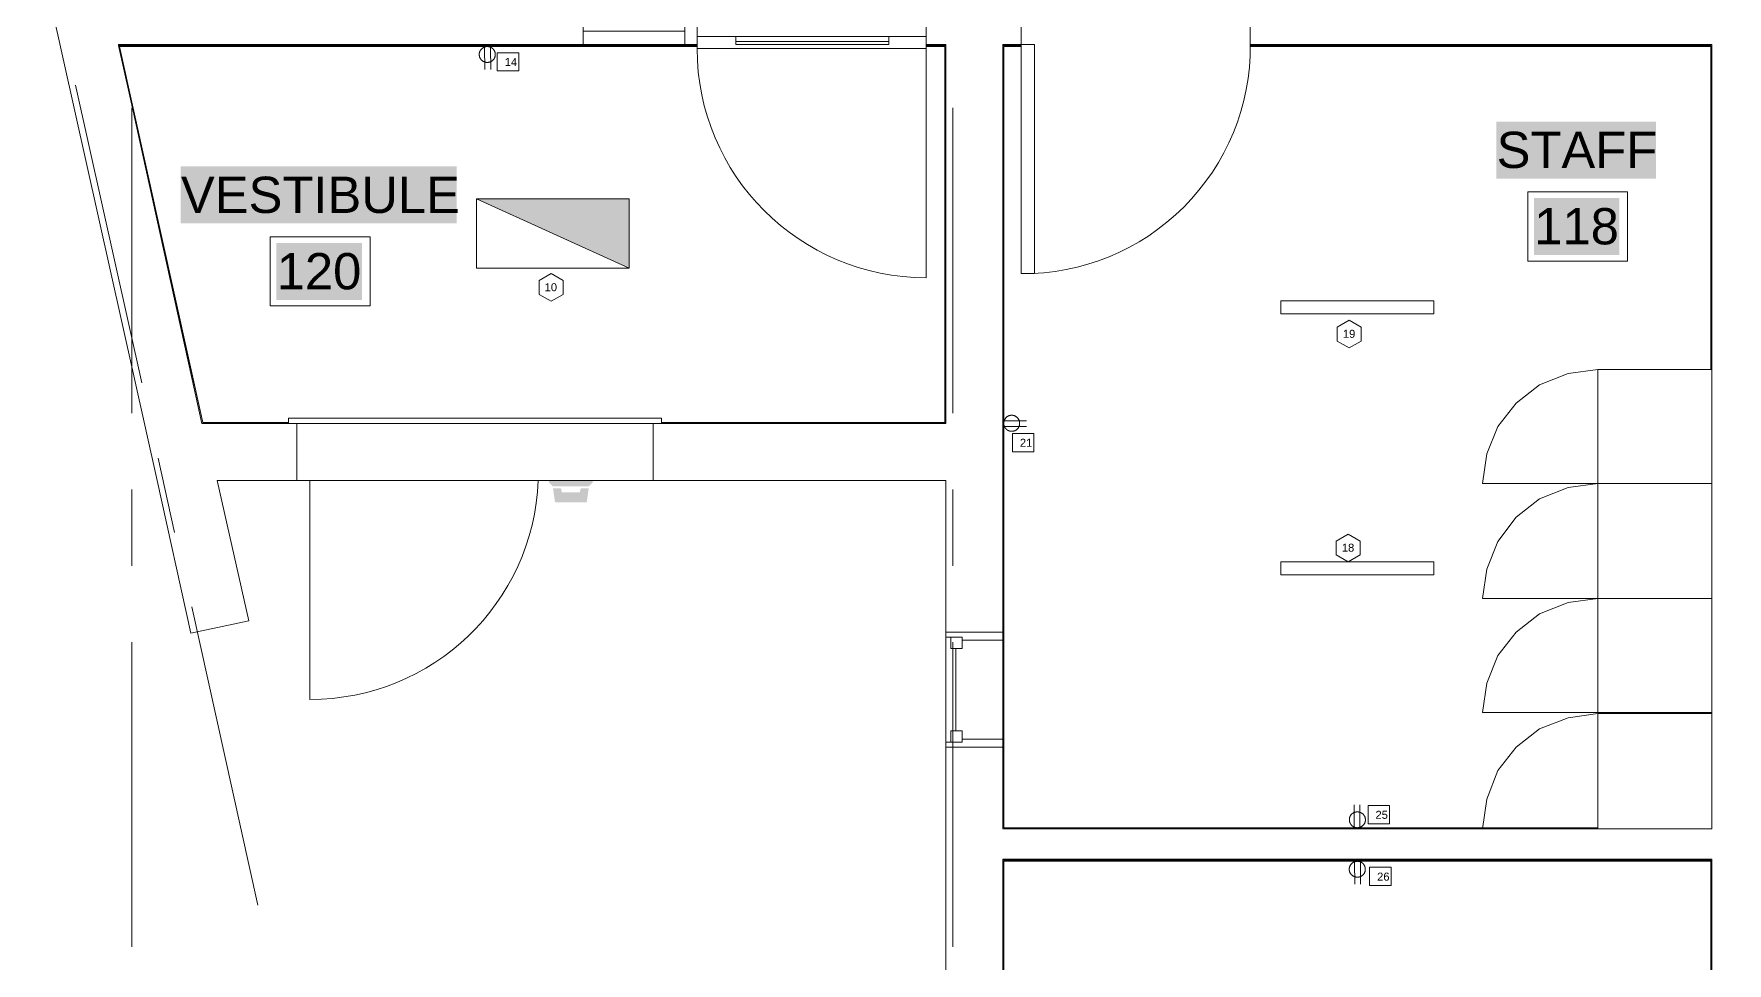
# Model space of a CAD drawing. Header units: inches. Extents: x 0.9 to 36.3, y 0.7 to 23.3.
# Drawn here: x 15.828 to 18.598, y 7.141 to 8.662 of the extents above; entities that cross this region are included whole.
import ezdxf

# ---------------------------------------------------------------- set-up
doc = ezdxf.new("R2010")
doc.units = ezdxf.units.IN
doc.linetypes.add('CENTER', pattern=[50.8, 31.75, -6.35, 6.35, -6.35])
for name, color, linetype, lineweight, true_color in [('Blocks', 7, 'Continuous', 5, 0x9a9c7f), ('Boarder for name', 7, 'Continuous', 5, 0x777777), ('Doors', 7, 'Continuous', 5, 0xf2db9c), ('Lights', 7, 'Continuous', 5, 0xff0a0a), ('Numbering Lights', 1, 'Continuous', 0, 0xff0000), ('PDF_Geometry', 7, 'Continuous', 9, 0x777777)]:
    doc.layers.add(name, color=color, linetype=linetype, lineweight=lineweight, true_color=true_color)
doc.layers.add('Numbering receptecles', color=170, linetype='Continuous', lineweight=0)
doc.layers.add('Receptacles', color=170, linetype='Continuous', lineweight=0)
doc.layers.add('PDF_Solid Fills', color=7, linetype='Continuous', true_color=0xffffff)
doc.layers.add('PDF_Text', color=7, linetype='Continuous')
doc.styles.add('PDF Arial', font='arial.ttf')
doc.styles.get("Standard").update_dxf_attribs({"font": 'arial.ttf'})

msp = doc.modelspace()

# ---------------------------------------------------------------- hatches: boundary and pattern name
at = {"layer": 'Blocks', "linetype": 'CENTER', "ltscale": 0.01, "transparency": 33554559}
h = msp.add_hatch(color=256, dxfattribs=at)
h.set_gradient(color1=(19, 155, 72), color2=(241, 235, 31))
h.paths.add_polyline_path([(16.6915, 7.9119), (16.6899, 7.9184), (16.6802, 7.9184), (16.6769, 7.9184), (16.6802, 7.8956), (16.7321, 7.8956), (16.7353, 7.9184), (16.7321, 7.9184), (16.7224, 7.9184), (16.7207, 7.9119)])
h.paths.add_polyline_path([(16.6704, 7.9313), (16.6704, 7.9281), (16.6769, 7.9216), (16.6802, 7.9216), (16.7321, 7.9216), (16.7353, 7.9216), (16.7418, 7.9281), (16.7418, 7.9313)])
at = {"layer": 'Lights', "linetype": 'ByBlock', "ltscale": 0.001, "transparency": 33554559}
msp.add_hatch(color=256, dxfattribs=at).paths.add_polyline_path([(16.5517, 8.3921), (16.8017, 8.2789), (16.8017, 8.3921)])

# ---------------------------------------------------------------- linework, layer by layer
at = {"layer": 'Blocks', "linetype": 'ByBlock'}
for points in [[(18.3859, 7.5514), (18.1976, 7.5514), (18.2043, 7.5997), (18.2226, 7.6447), (18.2526, 7.683), (18.2909, 7.713), (18.3376, 7.7314), (18.3859, 7.738), (18.1976, 7.738), (18.2043, 7.7863), (18.2226, 7.8313), (18.2526, 7.8713), (18.2909, 7.9013), (18.3376, 7.9197), (18.3859, 7.9263), (18.1976, 7.9263), (18.2043, 7.9747), (18.2226, 8.0197), (18.2526, 8.058), (18.2909, 8.088), (18.3376, 8.1063), (18.3859, 8.113)], [(18.3859, 7.3614), (18.1976, 7.3614), (18.2043, 7.4097), (18.2226, 7.4564), (18.2526, 7.4947), (18.2909, 7.5247), (18.3376, 7.543), (18.3859, 7.5497)]]:
    msp.add_lwpolyline(points, dxfattribs=at)
for points in [[(18.5726, 7.9263), (18.5726, 8.113), (18.3859, 8.113), (18.3859, 7.9263)], [(18.5726, 7.738), (18.5726, 7.9263), (18.3859, 7.9263), (18.3859, 7.738)], [(18.5726, 7.5514), (18.5726, 7.738), (18.3859, 7.738), (18.3859, 7.5514)], [(18.5726, 7.3614), (18.5726, 7.5497), (18.3859, 7.5497), (18.3859, 7.3614)]]:
    msp.add_lwpolyline(points, close=True, dxfattribs=at)
at = {"layer": 'Boarder for name', "linetype": 'ByBlock'}
for points in [[(18.2714, 8.4037), (18.4348, 8.4037), (18.4348, 8.2903), (18.2714, 8.2903)], [(16.2143, 8.3301), (16.3776, 8.3301), (16.3776, 8.2168), (16.2143, 8.2168)]]:
    msp.add_lwpolyline(points, close=True, dxfattribs=at)
at = {"layer": 'Doors', "linetype": 'ByBlock'}
for p, q in [((17.4426, 8.6446), (17.4643, 8.6446)), ((17.4426, 8.2697), (17.4426, 8.6446)), ((17.4643, 8.6446), (17.4643, 8.2697)), ((17.4643, 8.2697), (17.4426, 8.2697))]:
    msp.add_line(p, q, dxfattribs=at)
for points in [[(17.2876, 8.6446), (17.2876, 8.263, -0.413987), (16.9126, 8.638)], [(16.2793, 7.9313), (16.2793, 7.573, 0.403926), (16.6527, 7.9313)]]:
    msp.add_lwpolyline(points, format="xyb", dxfattribs=at)
msp.add_arc((17.4456, 8.6417), 0.372, 269.546, 0.454, dxfattribs=at)
at = {"layer": 'Lights', "linetype": 'ByBlock'}
msp.add_lwpolyline([(16.8017, 8.2789), (16.5517, 8.2789), (16.5517, 8.3921), (16.8017, 8.2789), (16.8017, 8.3921), (16.5517, 8.3921)], dxfattribs=at)
for points in [[(17.8676, 8.2041), (17.8676, 8.2251), (18.1176, 8.2251), (18.1176, 8.2041)], [(17.8676, 7.7771), (17.8676, 7.7981), (18.1176, 7.7981), (18.1176, 7.7771)]]:
    msp.add_lwpolyline(points, close=True, dxfattribs=at)
at = {"layer": 'Numbering Lights', "linetype": 'ByBlock', "ltscale": 0.001}
for points in [[(16.6737, 8.2698), (16.6541, 8.2585), (16.6541, 8.2358), (16.6737, 8.2245), (16.6934, 8.2358), (16.6934, 8.2585)], [(17.9795, 8.1935), (17.9598, 8.1821), (17.9598, 8.1594), (17.9795, 8.1481), (17.9991, 8.1594), (17.9991, 8.1821)], [(17.9778, 7.8435), (17.9582, 7.8322), (17.9582, 7.8095), (17.9778, 7.7981), (17.9975, 7.8095), (17.9975, 7.8322)]]:
    msp.add_lwpolyline(points, close=True, dxfattribs=at)
at = {"layer": 'Numbering receptecles', "linetype": 'ByBlock', "ltscale": 0.001}
for points in [[(16.5858, 8.6313), (16.6208, 8.6313), (16.6208, 8.6014), (16.5858, 8.6014)], [(17.4285, 8.0082), (17.4635, 8.0082), (17.4635, 7.9784), (17.4285, 7.9784)], [(18.0102, 7.3994), (18.0452, 7.3994), (18.0452, 7.3696), (18.0102, 7.3696)], [(18.0128, 7.2982), (18.0478, 7.2982), (18.0478, 7.2683), (18.0128, 7.2683)]]:
    msp.add_lwpolyline(points, close=True, dxfattribs=at)
at = {"layer": 'PDF_Geometry', "linetype": 'ByBlock'}
for p, q in [((17.4426, 8.643), (17.4426, 8.6446)), ((17.4426, 8.6446), (17.4643, 8.6446)), ((17.4426, 8.2697), (17.4426, 8.6446)), ((17.4426, 8.6413), (17.4426, 8.643)), ((17.4643, 8.6446), (17.4643, 8.2697)), ((17.4143, 8.0247), (17.4143, 8.6413)), ((17.4143, 8.6413), (17.4426, 8.6413)), ((17.4643, 8.2697), (17.4426, 8.2697)), ((17.4143, 7.363), (17.4143, 8.0247)), ((18.3859, 7.363), (17.4143, 7.363))]:
    msp.add_line(p, q, dxfattribs=at)
for points in [[(16.2443, 8.0247), (16.1027, 8.0247), (15.966, 8.6446), (16.726, 8.6446), (16.726, 8.693), (15.9544, 8.693), (15.9177, 8.858), (15.8377, 8.8413), (15.8277, 8.838), (15.8377, 8.793), (16.0293, 7.9313), (16.0843, 7.6814), (16.1793, 7.7014), (16.1277, 7.9313), (16.2793, 7.9313)], [(16.8543, 8.0247), (17.3193, 8.0247), (17.3193, 8.6446), (17.2876, 8.6446), (17.2876, 8.693), (17.4426, 8.693), (17.4426, 8.6446), (17.4126, 8.6446), (17.4126, 8.0247), (17.4126, 7.683), (17.3193, 7.683), (17.3193, 7.9313), (16.841, 7.9313), (16.841, 8.0247)], [(17.8176, 8.693), (17.8176, 8.6446), (18.5726, 8.6446), (18.5726, 7.3614), (17.4126, 7.3614), (17.4126, 7.4947), (17.3193, 7.4947), (17.3193, 6.9047)], [(15.966, 8.643), (16.1043, 8.0263), (15.966, 8.6446), (16.9126, 8.6446), (16.9126, 8.643), (15.966, 8.643), (16.9126, 8.643)], [(15.966, 8.6446), (16.1027, 8.0247), (16.2443, 8.0247), (16.2443, 8.033), (16.8543, 8.033), (16.8543, 8.0247), (16.2443, 8.0247), (16.2443, 8.033), (16.8543, 8.033), (16.8543, 8.0247), (17.2026, 8.0247)], [(16.8926, 8.6446), (16.8926, 8.6663), (16.726, 8.6663), (16.726, 8.6446)], [(16.8543, 8.0263), (17.3176, 8.0263), (17.3193, 8.0263), (17.3193, 8.6446), (17.3193, 8.0247)], [(16.9126, 8.658), (17.2876, 8.658)], [(17.226, 8.658), (16.976, 8.658)], [(16.976, 8.6496), (17.226, 8.6496)], [(17.3193, 8.643), (17.2876, 8.643), (17.3193, 8.643), (17.3193, 8.0263), (17.3176, 8.0263), (17.3176, 8.6413), (17.2876, 8.6413)], [(17.3193, 6.5697), (17.3193, 6.1931), (17.3193, 6.0998), (17.5376, 6.0998), (17.5376, 6.1931), (17.4126, 6.1931), (17.4126, 7.3114), (18.5726, 7.3114), (18.5726, 6.1931), (17.9543, 6.1931), (17.9543, 6.0998), (18.7876, 6.0998), (18.7876, 6.1931), (18.6226, 6.1931), (18.6226, 7.3364), (18.6226, 7.6647), (18.6576, 7.6647), (18.6576, 7.7147), (18.6226, 7.7147), (18.6226, 8.668)], [(17.4126, 8.643), (17.4426, 8.643), (17.4126, 8.643), (17.4126, 8.0247), (17.4126, 8.6446), (17.4126, 8.0247), (17.4126, 7.3614)], [(18.5709, 8.113), (18.5709, 8.6413), (18.5709, 8.643), (18.5709, 8.6413), (17.8176, 8.6413), (17.8176, 8.643), (17.8176, 8.6446), (18.5726, 8.6446), (18.5726, 8.113)], [(18.5709, 8.113), (18.5709, 8.643), (18.5709, 8.113)], [(17.2876, 8.638), (16.9126, 8.638), (16.9126, 8.6413), (15.9677, 8.6413), (16.1043, 8.0263), (16.2443, 8.0263)], [(16.0043, 8.0913), (15.896, 8.578)], [(15.9877, 8.0413), (15.9877, 8.5413)], [(17.331, 8.0413), (17.331, 8.5413)], [(16.1043, 8.0263), (16.1043, 8.0263)], [(16.1043, 8.0263), (16.2443, 8.0263), (16.1043, 8.0263)], [(16.2577, 8.0247), (16.841, 8.0247)], [(16.841, 7.9313), (16.841, 8.0247), (16.841, 7.9313), (16.6743, 7.9313)], [(16.8543, 8.0263), (17.3193, 8.0263), (16.8543, 8.0263)], [(18.5726, 7.3614), (17.4126, 7.3614), (17.4126, 8.0247), (17.4126, 7.3997)], [(16.841, 7.9763), (16.841, 7.9813)], [(16.0577, 7.8463), (16.031, 7.968)], [(16.841, 7.9313), (16.2577, 7.9313), (16.841, 7.9313)], [(16.6543, 7.9313), (16.6743, 7.9313)], [(15.9877, 7.7913), (15.9877, 7.9163)], [(17.331, 7.7913), (17.331, 7.9163)], [(16.1943, 7.2364), (16.086, 7.7247)], [(17.3193, 7.683), (17.3193, 7.6747), (17.346, 7.6747), (17.346, 7.6697), (17.4126, 7.6697), (17.4126, 7.683)], [(15.9877, 7.168), (15.9877, 7.6664)], [(17.331, 7.168), (17.331, 7.6664)], [(17.336, 7.5214), (17.336, 7.6564)], [(18.5709, 7.5514), (18.5709, 7.5497)], [(18.5726, 7.5514), (18.5726, 7.5497)], [(17.3193, 7.4947), (17.3193, 7.503), (17.346, 7.503), (17.346, 7.508), (17.4126, 7.508), (17.4126, 7.4947)], [(17.4126, 7.3614), (18.3859, 7.3614), (17.4126, 7.3614)], [(18.5726, 7.3614), (18.5726, 7.3614)], [(17.4143, 6.1947), (17.4143, 7.308), (18.5709, 7.308), (18.5709, 7.3097), (17.4126, 7.3097), (17.4126, 7.3114), (18.5726, 7.3114), (18.5726, 6.1931)], [(18.5709, 6.1947), (18.5709, 7.308), (18.5709, 7.3097), (17.4126, 7.3097), (17.4126, 6.1931), (17.4126, 7.3114), (17.4126, 6.1931)], [(18.5709, 6.1931), (18.5709, 7.3097), (18.5709, 6.1931)]]:
    msp.add_lwpolyline(points, dxfattribs=at)
for points in [[(16.8926, 8.693), (16.9126, 8.693), (16.9126, 8.6446), (16.8926, 8.6446)], [(16.9126, 8.638), (16.9126, 8.658), (16.976, 8.658), (16.976, 8.6446), (17.226, 8.6446), (17.226, 8.658), (17.2876, 8.658), (17.2876, 8.638)], [(16.976, 8.6446), (16.976, 8.6496), (17.226, 8.6496), (17.226, 8.6446)], [(17.226, 8.6446), (16.976, 8.6446)], [(17.8176, 8.643), (18.5709, 8.643)], [(16.2677, 8.033), (16.831, 8.033)], [(16.2577, 8.0247), (16.2577, 7.9313)], [(16.831, 7.9313), (16.2677, 7.9313)], [(17.4126, 7.4947), (17.3193, 7.4947), (17.3193, 7.683), (17.4126, 7.683)], [(17.3276, 7.6564), (17.346, 7.6564), (17.346, 7.6747), (17.3276, 7.6747)], [(18.5709, 7.5497), (18.5709, 7.5514)], [(17.3276, 7.5214), (17.346, 7.5214), (17.346, 7.503), (17.3276, 7.503)]]:
    msp.add_lwpolyline(points, close=True, dxfattribs=at)
at = {"layer": 'PDF_Solid Fills', "linetype": 'ByBlock', "transparency": 33554559}
for points in [[(18.2198, 8.4253), (18.4814, 8.4253), (18.2198, 8.5187), (18.4814, 8.5187)], [(16.0676, 8.3518), (16.5193, 8.3518), (16.0676, 8.4451), (16.5193, 8.4451)], [(18.2814, 8.3003), (18.4214, 8.3003), (18.2814, 8.3937), (18.4214, 8.3937)], [(16.2243, 8.2268), (16.3643, 8.2268), (16.2243, 8.3201), (16.3643, 8.3201)]]:
    msp.add_solid(points, dxfattribs=at)
at = {"layer": 'Receptacles', "linetype": 'ByBlock'}
for points in [[(16.5653, 8.6039), (16.565, 8.6405)], [(16.575, 8.604), (16.5746, 8.6403)], [(17.4517, 8.0291), (17.415, 8.0291)], [(17.4517, 8.0195), (17.4153, 8.0195)], [(17.9874, 7.4004), (17.9874, 7.3641)], [(17.997, 7.4004), (17.997, 7.3638)], [(17.9885, 7.2706), (17.9881, 7.3073)], [(17.9981, 7.2707), (17.9978, 7.307)]]:
    msp.add_lwpolyline(points, dxfattribs=at)
for points in [[(16.5694, 8.6413), (16.5729, 8.6414), (16.5761, 8.6401), (16.5786, 8.6376), (16.5811, 8.6352), (16.5825, 8.632), (16.5825, 8.6285), (16.5826, 8.6211), (16.5771, 8.6155), (16.5697, 8.6154), (16.5623, 8.6153), (16.5563, 8.6208), (16.5562, 8.6282), (16.5562, 8.6353), (16.562, 8.6412), (16.5694, 8.6413)], [(17.4143, 8.0247), (17.4143, 8.0212), (17.4156, 8.018), (17.4181, 8.0155), (17.4205, 8.013), (17.4238, 8.0117), (17.4272, 8.0117), (17.4346, 8.0117), (17.4402, 8.0173), (17.4402, 8.0247), (17.4402, 8.0321), (17.4346, 8.038), (17.4272, 8.038), (17.4202, 8.038), (17.4143, 8.0321), (17.4143, 8.0247)], [(17.9926, 7.363), (17.9891, 7.363), (17.9859, 7.3643), (17.9834, 7.3668), (17.981, 7.3693), (17.9796, 7.3725), (17.9796, 7.376), (17.9796, 7.3834), (17.9852, 7.3889), (17.9926, 7.3889), (18, 7.3889), (18.0059, 7.3834), (18.0059, 7.376), (18.0059, 7.369), (18, 7.363), (17.9926, 7.363)], [(17.9926, 7.308), (17.9961, 7.3081), (17.9993, 7.3068), (18.0018, 7.3044), (18.0043, 7.3019), (18.0056, 7.2987), (18.0057, 7.2952), (18.0057, 7.2878), (18.0002, 7.2822), (17.9928, 7.2821), (17.9854, 7.2821), (17.9795, 7.2876), (17.9794, 7.295), (17.9793, 7.302), (17.9852, 7.308), (17.9926, 7.308)]]:
    msp.add_rational_spline(points, [1, 0.948448710105, 0.948448710105, 1, 0.948448710105, 0.948448710105, 1, 1, 1, 1, 1, 1, 1, 1, 1, 1], degree=3, knots=[0, 0, 0, 0, 0.79168, 0.79168, 0.79168, 1.583359, 1.583359, 1.583359, 2.583359, 2.583359, 2.583359, 3.583359, 3.583359, 3.583359, 4.583359, 4.583359, 4.583359, 4.583359], dxfattribs=at)

# ---------------------------------------------------------------- texts
at = {"layer": 'Numbering Lights', "linetype": 'ByBlock', "ltscale": 0.001}
for s, p in [('10', (16.6632, 8.241)), ('19', (17.969, 8.1647)), ('18', (17.9673, 7.8147))]:
    msp.add_text(s, height=0.01309, dxfattribs=at).set_placement(p)
at = {"layer": 'Numbering receptecles', "linetype": 'ByBlock', "ltscale": 0.001}
for s, p in [('14', (16.5979, 8.6095)), ('21', (17.4406, 7.9864)), ('25', (18.0223, 7.3776)), ('26', (18.025, 7.2764))]:
    msp.add_text(s, height=0.01309, dxfattribs=at).set_placement(p)
at = {"layer": 'PDF_Text', "linetype": 'ByBlock', "char_height": 0.05939, "attachment_point": 4, "style": 'PDF Arial'}
for s, insert in [('STAFF', (18.2205, 8.4719)), ('VESTIBULE', (16.0682, 8.3983)), ('118', (18.2821, 8.3469)), ('120', (16.2249, 8.2733))]:
    msp.add_mtext(s, dxfattribs=dict(at, insert=insert))

doc.saveas('drawing.dxf')
